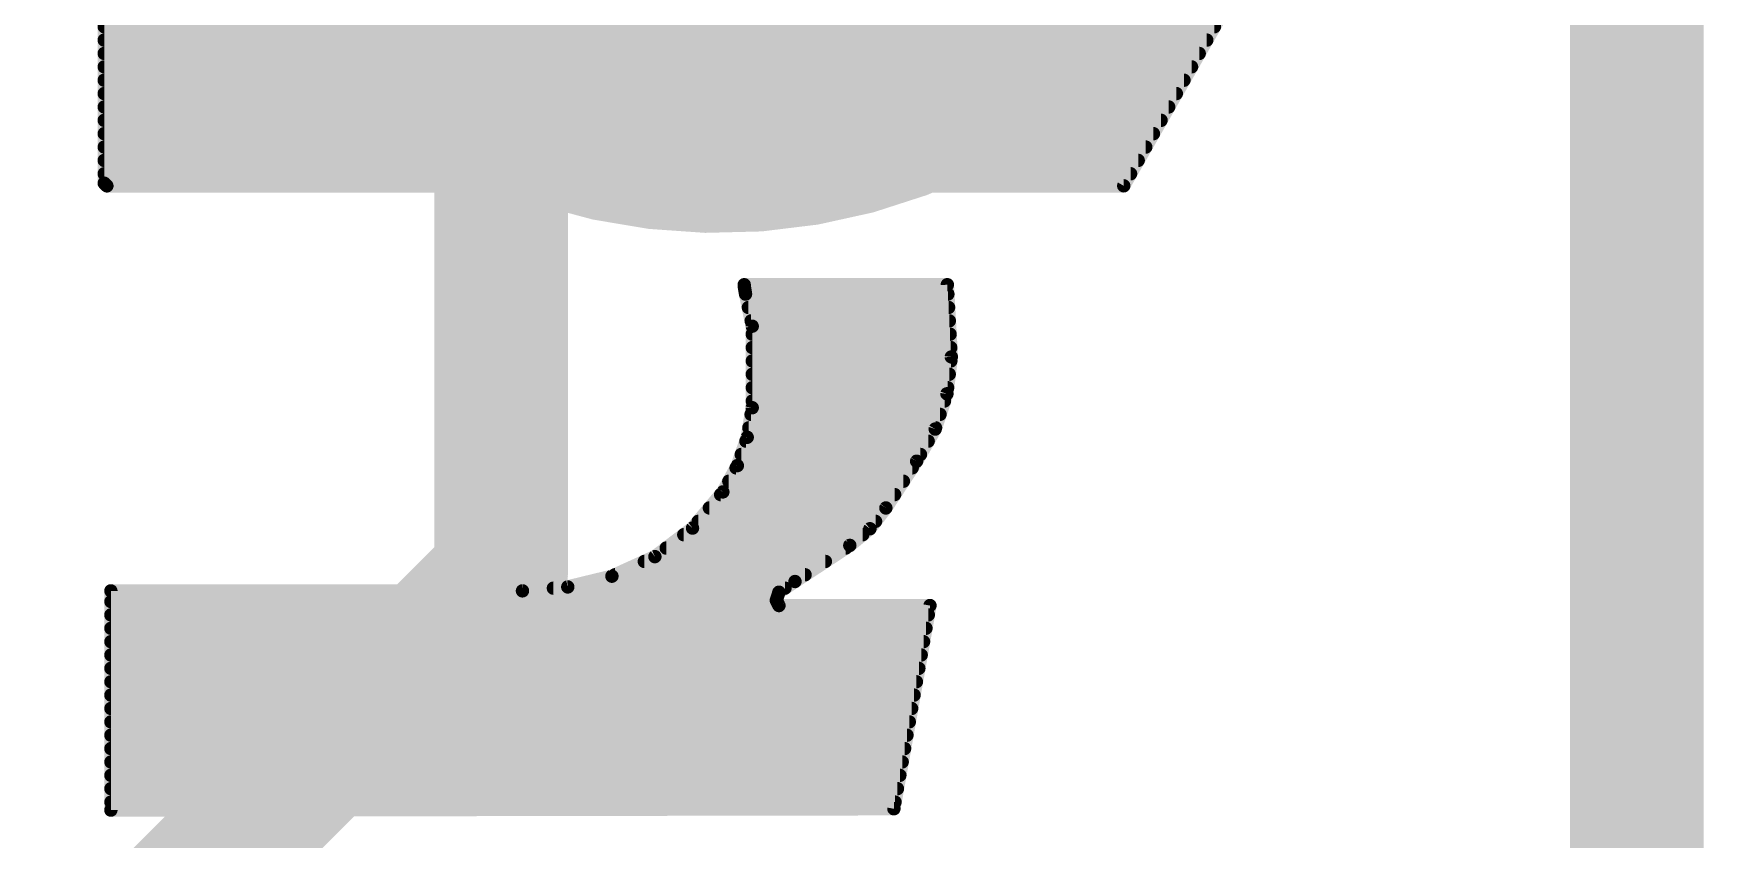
# Model space of a CAD drawing. Extents: x -1.8 to 15.6, y -0.3 to 28.3.
# Drawn here: x 12.192 to 15.367, y 13.848 to 15.38 of the extents above; entities that cross this region are included whole.
import ezdxf

# ---------------------------------------------------------------- set-up
doc = ezdxf.new("R2010")
doc.units = 0
for name, color, linetype in [('1', 12, 'CONTINUOUS'), ('16', 132, 'CONTINUOUS'), ('20', 53, 'CONTINUOUS'), ('21', 53, 'CONTINUOUS'), ('22', 53, 'CONTINUOUS')]:
    doc.layers.add(name, color=color, linetype=linetype)

msp = doc.modelspace()

# ---------------------------------------------------------------- linework, layer by layer
at = {"layer": '1', "const_width": 0.254}
for points in [[(15.24, 0), (15.24, 27.94)], [(13.081, 14.351), (13.081, 18.034)], [(12.319, 13.589), (13.081, 14.351)]]:
    msp.add_lwpolyline(points, dxfattribs=at)
at = {"layer": '1', "const_width": 0.127}
for points in [[(13.1259, 14.3061, 1), (13.0361, 14.3959)], [(13.0175, 14.351, 1), (13.1445, 14.351)]]:
    msp.add_lwpolyline(points, format="xyb", dxfattribs=at)
at = {"layer": '16', "const_width": 0.254}
msp.add_lwpolyline([(15.24, 0), (15.24, 27.94)], dxfattribs=at)
at = {"layer": '20', "const_width": 0.2032}
msp.add_lwpolyline([(15.24, 0), (15.24, 27.94)], dxfattribs=at)
at = {"layer": '21', "const_width": 0.254}
msp.add_lwpolyline([(12.5019, 16.0122, 0.791), (14.4323, 15.7836)], format="xyb", dxfattribs=at)
at = {"layer": '22', "const_width": 0.0254}
for points in [[(12.3266, 15.5092), (12.3266, 15.0952)], [(14.2647, 15.0901), (14.5009, 15.5041)], [(12.3266, 15.3924), (14.4371, 15.3924)], [(12.3266, 15.367), (14.4226, 15.367)], [(12.3266, 15.3416), (14.4082, 15.3416)], [(12.3266, 15.3162), (14.3937, 15.3162)], [(12.3266, 15.2908), (14.3792, 15.2908)], [(12.3266, 15.2654), (14.3647, 15.2654)], [(12.3266, 15.24), (14.3502, 15.24)], [(12.3266, 15.2146), (14.3357, 15.2146)], [(12.3266, 15.1892), (14.3212, 15.1892)], [(12.3266, 15.1638), (14.3067, 15.1638)], [(12.3266, 15.1384), (14.2922, 15.1384)], [(12.3266, 15.113), (14.2777, 15.113)], [(12.3266, 15.0952), (12.3317, 15.0901)], [(12.3317, 15.0901), (14.2647, 15.0901)], [(13.9294, 14.9022), (13.5433, 14.9022)], [(13.5433, 14.9022), (13.5433, 14.8996)], [(13.5433, 14.8996), (13.5458, 14.8844)], [(13.5458, 14.8844), (13.5585, 14.8234)], [(13.5458, 14.8844), (13.9304, 14.8844)], [(13.937, 14.765), (13.9294, 14.9022)], [(13.5511, 14.859), (13.9318, 14.859)], [(13.5564, 14.8336), (13.9332, 14.8336)], [(13.5585, 14.8234), (13.5585, 14.6685)], [(13.5585, 14.8082), (13.9346, 14.8082)], [(13.5585, 14.7828), (13.936, 14.7828)], [(13.5585, 14.7574), (13.9361, 14.7574)], [(13.9286, 14.695), (13.937, 14.765)], [(13.5585, 14.732), (13.933, 14.732)], [(13.5585, 14.7066), (13.93, 14.7066)], [(13.9063, 14.628), (13.9286, 14.695)], [(13.5585, 14.6685), (13.549, 14.6123)], [(13.5585, 14.6812), (13.924, 14.6812)], [(13.552, 14.6304), (13.907, 14.6304)], [(13.5563, 14.6558), (13.9155, 14.6558)], [(13.871, 14.5669), (13.9063, 14.628)], [(13.549, 14.6123), (13.5302, 14.5585)], [(13.5464, 14.605), (13.893, 14.605)], [(13.5376, 14.5796), (13.8783, 14.5796)], [(13.8125, 14.478), (13.871, 14.5669)], [(13.5302, 14.5585), (13.5027, 14.5085)], [(13.5278, 14.5542), (13.8626, 14.5542)], [(13.5027, 14.5085), (13.4449, 14.4398)], [(13.4984, 14.5034), (13.8292, 14.5034)], [(13.5139, 14.5288), (13.8459, 14.5288)], [(13.477, 14.478), (13.8125, 14.478)], [(13.7823, 14.4386), (13.8125, 14.478)], [(13.4449, 14.4398), (13.3735, 14.3856)], [(13.4557, 14.4526), (13.793, 14.4526)], [(13.744, 14.4069), (13.7823, 14.4386)], [(13.4283, 14.4272), (13.7685, 14.4272)], [(13.6398, 14.3383), (13.744, 14.4069)], [(13.3735, 14.3856), (13.2918, 14.3484)], [(13.3533, 14.3764), (13.6976, 14.3764)], [(13.3949, 14.4018), (13.7362, 14.4018)], [(13.2918, 14.3484), (13.2078, 14.328)], [(13.2975, 14.351), (13.659, 14.351)], [(13.1217, 14.3205), (12.3393, 14.3205)], [(12.3393, 14.3205), (12.3393, 13.9039)], [(13.2078, 14.328), (13.1217, 14.3205)], [(13.1805, 14.3256), (13.6207, 14.3256)], [(13.6043, 14.3027), (13.6093, 14.318)], [(13.6093, 14.318), (13.6398, 14.3383)], [(12.3393, 14.3002), (13.6055, 14.3002)], [(13.6093, 14.2926), (13.6043, 14.3027)], [(13.8964, 14.2926), (13.6093, 14.2926)], [(13.8278, 13.9065), (13.8964, 14.2926)], [(12.3393, 14.2748), (13.8932, 14.2748)], [(12.3393, 14.2494), (13.8887, 14.2494)], [(12.3393, 14.224), (13.8842, 14.224)], [(12.3393, 14.1986), (13.8797, 14.1986)], [(12.3393, 14.1732), (13.8752, 14.1732)], [(12.3393, 14.1478), (13.8706, 14.1478)], [(12.3393, 14.1224), (13.8661, 14.1224)], [(12.3393, 14.097), (13.8616, 14.097)], [(12.3393, 14.0716), (13.8571, 14.0716)], [(12.3393, 14.0462), (13.8526, 14.0462)], [(12.3393, 14.0208), (13.8481, 14.0208)], [(12.3393, 13.9954), (13.8436, 13.9954)], [(12.3393, 13.97), (13.8391, 13.97)], [(12.3393, 13.9446), (13.8345, 13.9446)], [(12.3393, 13.9192), (13.83, 13.9192)], [(12.3393, 13.9039), (13.8278, 13.9065)]]:
    msp.add_lwpolyline(points, dxfattribs=at)
at = {"layer": '22', "const_width": 0.0127}
for points in [[(12.3266, 15.3987, 1), (12.3266, 15.3861)], [(14.4371, 15.3861, 1), (14.4371, 15.3987)], [(12.3266, 15.3734, 1), (12.3266, 15.3607)], [(14.4226, 15.3607, 1), (14.4226, 15.3734)], [(12.3266, 15.348, 1), (12.3266, 15.3353)], [(14.4082, 15.3353, 1), (14.4082, 15.348)], [(12.3266, 15.2972, 1), (12.3266, 15.2845)], [(12.3266, 15.3225, 1), (12.3266, 15.3099)], [(14.3792, 15.2845, 1), (14.3792, 15.2972)], [(14.3937, 15.3099, 1), (14.3937, 15.3225)], [(12.3266, 15.2718, 1), (12.3266, 15.2591)], [(14.3647, 15.2591, 1), (14.3647, 15.2718)], [(12.3266, 15.2463, 1), (12.3266, 15.2337)], [(14.3502, 15.2337, 1), (14.3502, 15.2463)], [(12.3266, 15.221, 1), (12.3266, 15.2083)], [(14.3357, 15.2083, 1), (14.3357, 15.221)], [(12.3266, 15.1956, 1), (12.3266, 15.1829)], [(14.3212, 15.1829, 1), (14.3212, 15.1956)], [(12.3266, 15.1448, 1), (12.3266, 15.1321)], [(12.3266, 15.1701, 1), (12.3266, 15.1575)], [(14.2922, 15.1321, 1), (14.2922, 15.1448)], [(14.3067, 15.1575, 1), (14.3067, 15.1701)], [(12.3266, 15.1194, 1), (12.3266, 15.1067)], [(14.2777, 15.1067, 1), (14.2777, 15.1194)], [(12.3311, 15.0997, 1), (12.3221, 15.0907)], [(12.3202, 15.0952, 1), (12.3329, 15.0952)], [(12.3317, 15.0965, 1), (12.3317, 15.0838)], [(12.3272, 15.0856, 1), (12.3362, 15.0946)], [(14.2592, 15.0933, 1), (14.2702, 15.087)], [(14.2647, 15.0838, 1), (14.2647, 15.0965)], [(13.5496, 14.9022, 1), (13.5369, 14.9022)], [(13.5369, 14.8996, 1), (13.5496, 14.8996)], [(13.5433, 14.9086, 1), (13.5433, 14.8959)], [(13.5495, 14.9007, 1), (13.537, 14.8986)], [(13.5458, 14.8908, 1), (13.5458, 14.8781)], [(13.552, 14.8857, 1), (13.5396, 14.8831)], [(13.5395, 14.8834, 1), (13.552, 14.8855)], [(13.9357, 14.9026, 1), (13.923, 14.9019)], [(13.9294, 14.8959, 1), (13.9294, 14.9086)], [(13.9304, 14.8781, 1), (13.9304, 14.8908)], [(13.5511, 14.8653, 1), (13.5511, 14.8527)], [(13.9318, 14.8527, 1), (13.9318, 14.8653)], [(13.5564, 14.8399, 1), (13.5564, 14.8273)], [(13.5648, 14.8234, 1), (13.5521, 14.8234)], [(13.5523, 14.8221, 1), (13.5647, 14.8247)], [(13.9332, 14.8273, 1), (13.9332, 14.8399)], [(13.5585, 14.8146, 1), (13.5585, 14.8019)], [(13.9346, 14.8019, 1), (13.9346, 14.8146)], [(13.5585, 14.7637, 1), (13.5585, 14.7511)], [(13.5585, 14.7891, 1), (13.5585, 14.7765)], [(13.9306, 14.7647, 1), (13.9433, 14.7654)], [(13.9433, 14.7643, 1), (13.9307, 14.7658)], [(13.936, 14.7765, 1), (13.936, 14.7891)], [(13.9361, 14.7511, 1), (13.9361, 14.7637)], [(13.5585, 14.7384, 1), (13.5585, 14.7257)], [(13.933, 14.7257, 1), (13.933, 14.7384)], [(13.5585, 14.7129, 1), (13.5585, 14.7003)], [(13.9223, 14.6957, 1), (13.9349, 14.6942)], [(13.9346, 14.693, 1), (13.9225, 14.697)], [(13.93, 14.7003, 1), (13.93, 14.7129)], [(13.5563, 14.6622, 1), (13.5563, 14.6495)], [(13.5521, 14.6685, 1), (13.5648, 14.6685)], [(13.5585, 14.6875, 1), (13.5585, 14.6749)], [(13.5647, 14.6675, 1), (13.5522, 14.6696)], [(13.9155, 14.6495, 1), (13.9155, 14.6622)], [(13.924, 14.6749, 1), (13.924, 14.6875)], [(13.552, 14.6367, 1), (13.552, 14.6241)], [(13.9118, 14.6249, 1), (13.9008, 14.6312)], [(13.907, 14.6241, 1), (13.907, 14.6367)], [(13.5464, 14.6113, 1), (13.5464, 14.5987)], [(13.5427, 14.6134, 1), (13.5552, 14.6112)], [(13.555, 14.6102, 1), (13.543, 14.6144)], [(13.893, 14.5987, 1), (13.893, 14.6113)], [(13.9002, 14.63, 1), (13.9123, 14.626)], [(13.5376, 14.586, 1), (13.5376, 14.5733)], [(13.8655, 14.5701, 1), (13.8765, 14.5637)], [(13.8763, 14.5634, 1), (13.8657, 14.5704)], [(13.8783, 14.5733, 1), (13.8783, 14.586)], [(13.5278, 14.5606, 1), (13.5278, 14.5479)], [(13.5242, 14.5606, 1), (13.5362, 14.5564)], [(13.5358, 14.5554, 1), (13.5246, 14.5615)], [(13.8626, 14.5479, 1), (13.8626, 14.5606)], [(13.4984, 14.5098, 1), (13.4984, 14.4971)], [(13.4971, 14.5116, 1), (13.5082, 14.5055)], [(13.5075, 14.5044, 1), (13.4978, 14.5126)], [(13.5139, 14.5351, 1), (13.5139, 14.5225)], [(13.8292, 14.4971, 1), (13.8292, 14.5098)], [(13.8459, 14.5225, 1), (13.8459, 14.5351)], [(13.477, 14.4844, 1), (13.477, 14.4717)], [(13.8072, 14.4815, 1), (13.8178, 14.4745)], [(13.8175, 14.4742, 1), (13.8074, 14.4819)], [(13.8125, 14.4717, 1), (13.8125, 14.4844)], [(13.4401, 14.4439, 1), (13.4498, 14.4357)], [(13.4488, 14.4348, 1), (13.4411, 14.4449)], [(13.4557, 14.4589, 1), (13.4557, 14.4463)], [(13.7772, 14.4424, 1), (13.7873, 14.4347)], [(13.7863, 14.4337, 1), (13.7782, 14.4435)], [(13.793, 14.4463, 1), (13.793, 14.4589)], [(13.3949, 14.4082, 1), (13.3949, 14.3955)], [(13.4283, 14.4336, 1), (13.4283, 14.4209)], [(13.7362, 14.3955, 1), (13.7362, 14.4082)], [(13.7399, 14.4118, 1), (13.748, 14.402)], [(13.7475, 14.4016, 1), (13.7405, 14.4122)], [(13.7685, 14.4209, 1), (13.7685, 14.4336)], [(13.3533, 14.3827, 1), (13.3533, 14.3701)], [(13.3696, 14.3906, 1), (13.3773, 14.3805)], [(13.3761, 14.3798, 1), (13.3708, 14.3913)], [(13.6976, 14.3701, 1), (13.6976, 14.3827)], [(13.2891, 14.3542, 1), (13.2944, 14.3426)], [(13.2933, 14.3423, 1), (13.2903, 14.3546)], [(13.2975, 14.3574, 1), (13.2975, 14.3447)], [(13.6433, 14.333, 1), (13.6363, 14.3436)], [(13.659, 14.3447, 1), (13.659, 14.3574)], [(12.3393, 14.3269, 1), (12.3393, 14.3142)], [(12.3456, 14.3205, 1), (12.3329, 14.3205)], [(13.1211, 14.3268, 1), (13.1222, 14.3142)], [(13.1217, 14.3142, 1), (13.1217, 14.3269)], [(13.1805, 14.332, 1), (13.1805, 14.3193)], [(13.2063, 14.3341, 1), (13.2093, 14.3218)], [(13.2083, 14.3216, 1), (13.2073, 14.3343)], [(13.6058, 14.3233, 1), (13.6128, 14.3127)], [(13.6153, 14.316, 1), (13.6032, 14.32)], [(13.6207, 14.3193, 1), (13.6207, 14.332)], [(13.6363, 14.3436, 1), (13.6433, 14.333)], [(12.3393, 14.2812, 1), (12.3393, 14.2685)], [(12.3393, 14.3065, 1), (12.3393, 14.2939)], [(13.5982, 14.3047, 1), (13.6103, 14.3007)], [(13.61, 14.3055, 1), (13.5986, 14.2999)], [(13.6093, 14.299, 1), (13.6093, 14.2863)], [(13.6036, 14.2898, 1), (13.615, 14.2954)], [(13.6055, 14.2939, 1), (13.6055, 14.3065)], [(13.9026, 14.2915, 1), (13.8901, 14.2937)], [(13.8932, 14.2685, 1), (13.8932, 14.2812)], [(13.8964, 14.2863, 1), (13.8964, 14.299)], [(12.3393, 14.2558, 1), (12.3393, 14.2431)], [(13.8887, 14.2431, 1), (13.8887, 14.2558)], [(12.3393, 14.2303, 1), (12.3393, 14.2177)], [(13.8842, 14.2177, 1), (13.8842, 14.2303)], [(12.3393, 14.205, 1), (12.3393, 14.1923)], [(13.8797, 14.1923, 1), (13.8797, 14.205)], [(12.3393, 14.1796, 1), (12.3393, 14.1669)], [(13.8752, 14.1669, 1), (13.8752, 14.1796)], [(12.3393, 14.1288, 1), (12.3393, 14.1161)], [(12.3393, 14.1541, 1), (12.3393, 14.1415)], [(13.8661, 14.1161, 1), (13.8661, 14.1288)], [(13.8706, 14.1415, 1), (13.8706, 14.1541)], [(12.3393, 14.1034, 1), (12.3393, 14.0907)], [(13.8616, 14.0907, 1), (13.8616, 14.1034)], [(12.3393, 14.0779, 1), (12.3393, 14.0653)], [(13.8571, 14.0653, 1), (13.8571, 14.0779)], [(12.3393, 14.0526, 1), (12.3393, 14.0399)], [(12.3393, 14.0272, 1), (12.3393, 14.0145)], [(13.8481, 14.0145, 1), (13.8481, 14.0272)], [(13.8526, 14.0399, 1), (13.8526, 14.0526)], [(12.3393, 14.0017, 1), (12.3393, 13.9891)], [(13.8436, 13.9891, 1), (13.8436, 14.0017)], [(12.3393, 13.9764, 1), (12.3393, 13.9637)], [(13.8391, 13.9637, 1), (13.8391, 13.9764)], [(12.3393, 13.951, 1), (12.3393, 13.9383)], [(13.8345, 13.9383, 1), (13.8345, 13.951)], [(12.3393, 13.9103, 1), (12.3393, 13.8976)], [(12.3329, 13.9039, 1), (12.3456, 13.9039)], [(12.3393, 13.9255, 1), (12.3393, 13.9129)], [(13.8215, 13.9076, 1), (13.834, 13.9054)], [(13.8278, 13.9002, 1), (13.8278, 13.9129)], [(13.83, 13.9129, 1), (13.83, 13.9255)]]:
    msp.add_lwpolyline(points, format="xyb", dxfattribs=at)

doc.saveas('drawing.dxf')
